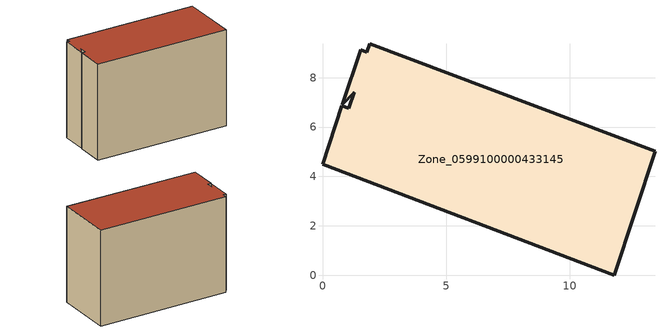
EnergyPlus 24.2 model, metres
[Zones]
Zone_0599100000433145
 floor ground (C_G): 1.54,9.14 1.8,9.04 1.91,9.38 13.46,5.03 11.81,0 0,4.49 0.79,6.86 1.07,6.75 1.28,7.4 0.81,6.91 z0
 wall outside (C_F): 11.81,0 13.46,5.03 1.91,9.38 1.8,9.04 1.54,9.14 0.81,6.91 1.28,7.4 1.07,6.75 0.79,6.86 0,4.49 11.81,0 z0:9.16
 roof outside (C_R): 1.8,9.04 1.54,9.14 0.81,6.91 1.28,7.4 1.07,6.75 0.79,6.86 0,4.49 11.81,0 13.46,5.03 1.91,9.38 z9.16
[BUILDING]
Pand.0599100000433145: North Axis=0; Terrain=City; Loads Convergence Tolerance Value=0.04; Temperature Convergence Tolerance Value=0.4; Solar Distribution=FullExterior; Maximum Number of Warmup Days=25; Minimum Number of Warmup Days=1
[Site:Location]
Rotterdam.The.Hague.AP_ZH_NLD Design_Conditions: Latitude=51.96; Longitude=4.45; Time Zone=1; Elevation=-4.5
[SITE:GROUNDTEMPERATURE:BUILDINGSURFACE]
18, 18, 18, 18, 18, 18, 18, 18, 18, 18, 18, 18
[MATERIAL] Thermal Absorptance=0.9; Solar Absorptance=0.7; Visible Absorptance=0.7
Name | Roughness | Thickness | Conductivity | Density | Specific Heat
G.TI.1946 | MediumSmooth | 0.15 | 1 | 540 | 1210
F.TI.1946 | Rough | 0.3 | 0.857143 | 1920 | 840
R.TI.1946 | MediumRough | 0.2 | 0.1 | 1500 | 1000
[CONSTRUCTION]
C_G: G.TI.1946
C_F: F.TI.1946
C_R: R.TI.1946
[ZONE]
Zone_0599100000433145: Type=1; Multiplier=1; Ceiling Height=Autocalculate; Volume=Autocalculate; Floor Area=autocalculate; Part of Total Floor Area=Yes
[ZONEINFILTRATION:DESIGNFLOWRATE]
Infil_Zone_0599100000433145: Zone or ZoneList or Space or SpaceList=Zone_0599100000433145; Schedule=AlwaysOn; Design Flow Rate Calculation Method=Flow/Area; Flow Rate per Floor Area=0.003; Constant Term Coefficient=1; Temperature Term Coefficient=0; Velocity Term Coefficient=0; Velocity Squared Term Coefficient=0
[HVACTEMPLATE:ZONE:IDEALLOADSAIRSYSTEM]
Zone_0599100000433145: Maximum Heating Supply Air Temperature=50; Minimum Cooling Supply Air Temperature=13; Maximum Heating Supply Air Humidity Ratio=0.0156; Minimum Cooling Supply Air Humidity Ratio=0.0077; Heating Limit=NoLimit; Cooling Limit=NoLimit; Dehumidification Control Type=ConstantSensibleHeatRatio; Cooling Sensible Heat Ratio=0.7; Dehumidification Setpoint=60; Humidification Control Type=None; Humidification Setpoint=30; Outdoor Air Method=None; Outdoor Air Flow Rate per Person=0.00944; Outdoor Air Flow Rate per Zone Floor Area=0; Outdoor Air Flow Rate per Zone=0; Demand Controlled Ventilation Type=None; Outdoor Air Economizer Type=NoEconomizer; Heat Recovery Type=None; Sensible Heat Recovery Effectiveness=0.7; Latent Heat Recovery Effectiveness=0.65
[ZONECONTROL:THERMOSTAT]
ThermostatControl_Zone_0599100000433145: Zone or ZoneList=Zone_0599100000433145; Control Type Schedule=DualSetpointControlType; Control 1=Thermostat_Zone_0599100000433145; Temperature Difference Between Cutout And Setpoint=0
[THERMOSTATSETPOINT:DUALSETPOINT]
Thermostat_Zone_0599100000433145: Heating Setpoint Temperature Schedule=HeatingSetpoint_Zone_0599100000433145; Cooling Setpoint Temperature Schedule=CoolingSetpoint_Zone_0599100000433145
[SCHEDULE:COMPACT]
HeatingSetpoint_Zone_0599100000433145: Through: 12/31, For: AllDays, Until: 24:00, 21
CoolingSetpoint_Zone_0599100000433145: Through: 12/31, For: AllDays, Until: 24:00, 24
DualSetpointControlType: Through: 12/31, For: AllDays, Until: 24:00, 4
AlwaysOn: Through: 12/31, For: AllDays, Until: 24:00, 1
